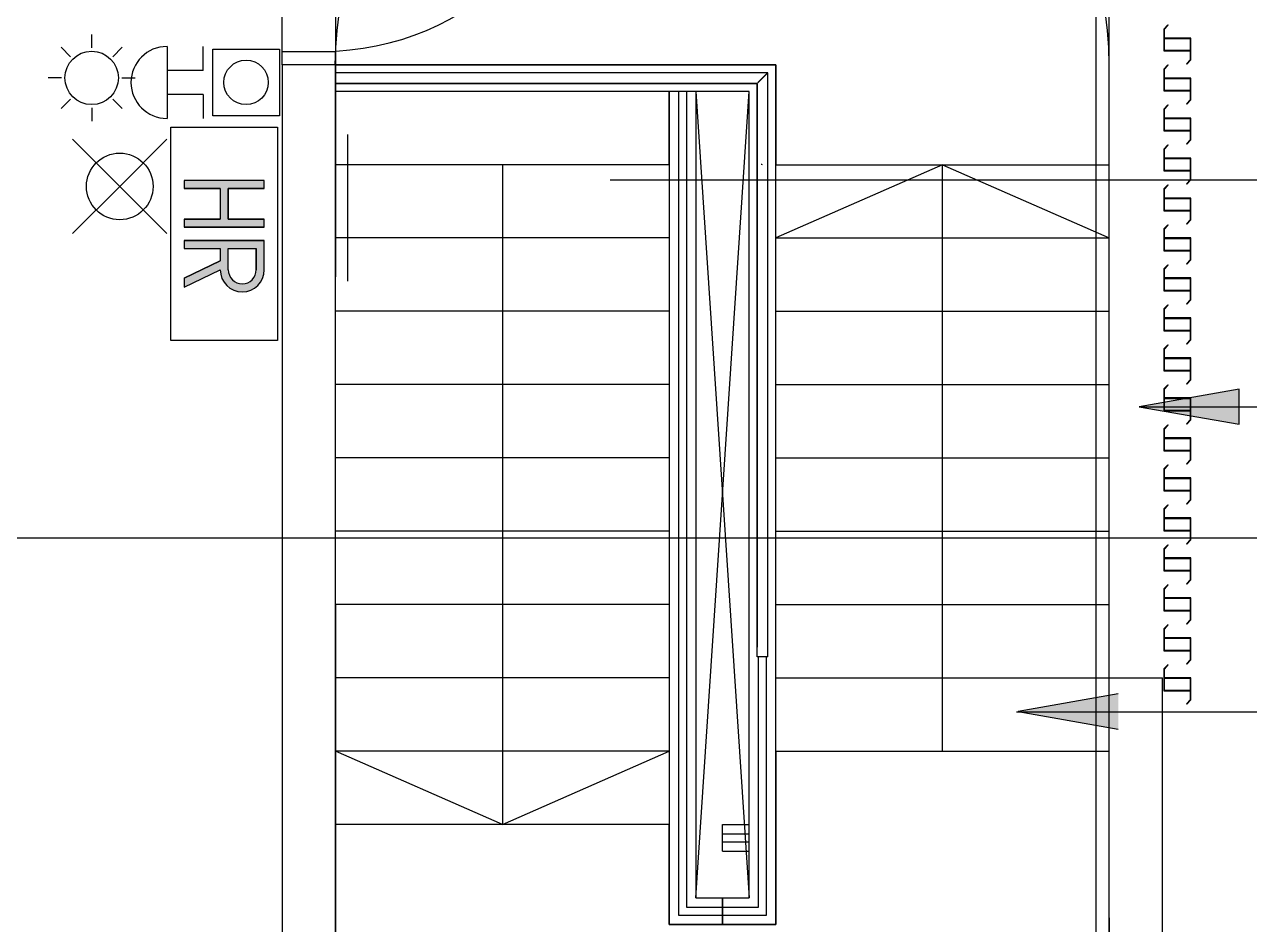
# Model space of a CAD drawing. Header units: millimetres. Extents: x -145636 to 131102, y -135903 to -7470.
# Drawn here: x 67078 to 71670, y -51048 to -47672 of the extents above; entities that cross this region are included whole.
import ezdxf

# ---------------------------------------------------------------- set-up
doc = ezdxf.new("R2010")
doc.units = ezdxf.units.MM
doc.layers.add('M_ARCHI', color=8, linetype='Continuous')

# ---------------------------------------------------------------- blocks, each defined once
blk = doc.blocks.new('RF Archi 21.10.2024')
at = {"layer": 'M_ARCHI'}
for points in [[(-98428.5, -64837.9), (-98428.5, -64807.9), (-98563.5, -64807.9), (-98563.5, -64692.9), (-98428.5, -64692.9), (-98428.5, -64662.9), (-98728.5, -64662.9), (-98728.5, -64692.9), (-98593.5, -64692.9), (-98593.5, -64807.9), (-98728.5, -64807.9), (-98728.5, -64837.9)], [(-95149.2, -65511.2), (-94774.2, -65577.3), (-94774.2, -65445.1)], [(-95149.2, -65511.2), (-94774.2, -65577.3), (-94774.2, -65445.1)], [(-95602.7, -66655), (-95227.7, -66721.1), (-95227.7, -66588.8)], [(-95602.7, -66655), (-95227.7, -66721.1), (-95227.7, -66588.8)]]:
    blk.add_hatch(color=8, dxfattribs=at).paths.add_polyline_path(points)
h = blk.add_hatch(color=8, dxfattribs=at)
h.paths.add_polyline_path([(-98511, -65080.4), (-98489.6, -65077.6), (-98469.7, -65069.3), (-98452.7, -65056.2), (-98439.5, -65039.2), (-98431.3, -65019.3), (-98428.5, -64997.9), (-98428.5, -64887.9), (-98728.5, -64887.9), (-98728.5, -64917.9), (-98593.5, -64917.9), (-98593.5, -64964.6), (-98728.5, -65029.6), (-98728.5, -65062.9), (-98593.5, -64997.9), (-98590.7, -65019.3), (-98582.4, -65039.2), (-98569.3, -65056.2), (-98552.2, -65069.3), (-98532.3, -65077.6)])
h.paths.add_polyline_path([(-98511, -65050.4), (-98524.6, -65048.6), (-98537.2, -65043.4), (-98548.1, -65035), (-98556.5, -65024.2), (-98561.7, -65011.5), (-98563.5, -64997.9), (-98563.5, -64917.9), (-98458.5, -64917.9), (-98460.3, -65011.5), (-98465.5, -65024.2), (-98473.9, -65035), (-98484.7, -65043.4), (-98497.4, -65048.6)])
at = {"layer": 'M_ARCHI', "color": 8}
for p, q in [((-95311, -25375.2), (-95311, -128210.3)), ((-98361, -64228.5), (-98361, -63128.5)), ((-95261, -70213.5), (-95261, -63128.5)), ((-98161, -63228.5), (-98161, -64603.5)), ((-95041.7, -64078.9), (-95056, -64094.7)), ((-95056, -64094.7), (-95056, -64176.9)), ((-95056, -64094.7), (-95056, -64094.7)), ((-95054.5, -64095.3), (-95040.6, -64080)), ((-95054.5, -64128.5), (-95054.5, -64095.3)), ((-95054.5, -64095.3), (-95054.5, -64095.3)), ((-95040.6, -64080), (-95041.7, -64078.9)), ((-95041.7, -64078.9), (-95041.7, -64078.9)), ((-95040.6, -64080), (-95040.6, -64080)), ((-99075.5, -64165.5), (-99075.5, -64115.5)), ((-94956, -64128.5), (-95054.5, -64128.5)), ((-95054.5, -64128.5), (-95054.5, -64128.5)), ((-95054.5, -64130), (-94957.5, -64130)), ((-95054.5, -64175.4), (-95054.5, -64130)), ((-95054.5, -64130), (-95054.5, -64130)), ((-94957.5, -64130), (-94957.5, -64175.4)), ((-94957.5, -64130), (-94957.5, -64130)), ((-94956, -64210.6), (-94956, -64128.5)), ((-94956, -64128.5), (-94956, -64128.5)), ((-99155.1, -64198.5), (-99190.4, -64163.1)), ((-98996, -64198.5), (-98960.6, -64163.1)), ((-98793.1, -64160.2), (-98793.1, -64430.2)), ((-98658.1, -64250.2), (-98658.1, -64160.2)), ((-98621.7, -64419.9), (-98621.7, -64169.9)), ((-98621.7, -64169.9), (-98371.7, -64169.9)), ((-98371.7, -64169.9), (-98371.7, -64419.9)), ((-98361, -64178.5), (-98161, -64178.5)), ((-98361, -64228.5), (-98361, -64178.5)), ((-98161, -64178.5), (-98161, -64228.5)), ((-95056, -64176.9), (-94957.5, -64176.9)), ((-95056, -64176.9), (-95056, -64176.9)), ((-94957.5, -64175.4), (-95054.5, -64175.4)), ((-95054.5, -64175.4), (-95054.5, -64175.4)), ((-94957.5, -64175.4), (-94957.5, -64175.4)), ((-94957.5, -64176.9), (-94957.5, -64210.1)), ((-94957.5, -64176.9), (-94957.5, -64176.9)), ((-98161, -64228.5), (-98361, -64228.5)), ((-98361, -64228.5), (-98361, -70413.5)), ((-98161, -64228.5), (-98361, -64228.5)), ((-98161, -64228.5), (-98361, -64228.5)), ((-98161, -64199.4), (-98161, -64474.4)), ((-98161, -68013.5), (-98161, -64228.5)), ((-98161, -64228.5), (-96511, -64228.5)), ((-98161, -64328.5), (-98161, -64228.5)), ((-96511, -64228.5), (-98161, -64228.5)), ((-96911, -64228.5), (-96511, -64228.5)), ((-96511, -64228.5), (-96911, -64228.5)), ((-96511, -64228.5), (-96511, -64603.5)), ((-96511, -64228.5), (-96511, -64603.5)), ((-96511, -64603.5), (-96511, -64228.5)), ((-96511, -64603.5), (-96511, -64228.5)), ((-95041.7, -64228.9), (-95056, -64244.7)), ((-95054.5, -64245.3), (-95040.6, -64230)), ((-95040.6, -64230), (-95041.7, -64228.9)), ((-95041.7, -64228.9), (-95041.7, -64228.9)), ((-95040.6, -64230), (-95040.6, -64230)), ((-94957.5, -64210.1), (-94971.5, -64225.5)), ((-94971.5, -64225.5), (-94970.4, -64226.5)), ((-94971.5, -64225.5), (-94971.5, -64225.5)), ((-94970.4, -64226.5), (-94956, -64210.6)), ((-94970.4, -64226.5), (-94970.4, -64226.5)), ((-94957.5, -64210.1), (-94957.5, -64210.1)), ((-94956, -64210.6), (-94956, -64210.6)), ((-99188, -64278), (-99238, -64278)), ((-98963, -64278), (-98913, -64278)), ((-98658.1, -64250.2), (-98793.1, -64250.2)), ((-96541, -64258.5), (-98161, -64258.5)), ((-98161, -64298.5), (-98161, -64258.5)), ((-96541, -64258.5), (-98161, -64258.5)), ((-98161, -64261.2), (-98161, -64295.8)), ((-98161, -64295.8), (-98161, -64261.2)), ((-98161, -64293.5), (-98161, -64263.5)), ((-98161, -64293.5), (-98161, -64263.5)), ((-96541, -64597.6), (-96541, -64258.5)), ((-96541, -64603.5), (-96541, -64258.5)), ((-95056, -64244.7), (-95056, -64326.9)), ((-95056, -64244.7), (-95056, -64244.7)), ((-95054.5, -64278.5), (-95054.5, -64245.3)), ((-95054.5, -64245.3), (-95054.5, -64245.3)), ((-94956, -64278.5), (-95054.5, -64278.5)), ((-95054.5, -64278.5), (-95054.5, -64278.5)), ((-95054.5, -64280), (-94957.5, -64280)), ((-95054.5, -64325.4), (-95054.5, -64280)), ((-95054.5, -64280), (-95054.5, -64280)), ((-94957.5, -64280), (-94957.5, -64325.4)), ((-94957.5, -64280), (-94957.5, -64280)), ((-94956, -64360.6), (-94956, -64278.5)), ((-94956, -64278.5), (-94956, -64278.5)), ((-98161, -64298.5), (-96581, -64298.5)), ((-96581, -64298.5), (-98161, -64298.5)), ((-96611, -64328.5), (-98161, -64328.5)), ((-96911, -64603.5), (-96911, -64328.5)), ((-96911, -64328.5), (-96911, -67078.5)), ((-96876, -64328.5), (-96876, -67078.5)), ((-96876, -64328.5), (-96876, -67078.5)), ((-96846, -64328.5), (-96846, -67078.5)), ((-96846, -64328.5), (-96846, -67078.5)), ((-96811, -64328.5), (-96811, -67078.5)), ((-96612.4, -64328.5), (-96811, -64328.5)), ((-96811, -64328.5), (-96611, -67353.6)), ((-96811, -67353.6), (-96611, -64328.5)), ((-96611, -64603.5), (-96611, -64328.5)), ((-96611, -64603.5), (-96611, -64328.5)), ((-96581, -64298.5), (-96581, -64597.6)), ((-96581, -64603.5), (-96581, -64298.5)), ((-95056, -64326.9), (-94957.5, -64326.9)), ((-95056, -64326.9), (-95056, -64326.9)), ((-94957.5, -64325.4), (-95054.5, -64325.4)), ((-95054.5, -64325.4), (-95054.5, -64325.4)), ((-94957.5, -64325.4), (-94957.5, -64325.4)), ((-94957.5, -64326.9), (-94957.5, -64360.1)), ((-94957.5, -64326.9), (-94957.5, -64326.9)), ((-99155.1, -64357.6), (-99190.4, -64392.9)), ((-98996, -64357.6), (-98960.6, -64392.9)), ((-98658.1, -64340.2), (-98793.1, -64340.2)), ((-98658.1, -64340.2), (-98658.1, -64430.2)), ((-94957.5, -64360.1), (-94971.5, -64375.5)), ((-94971.5, -64375.5), (-94970.4, -64376.5)), ((-94971.5, -64375.5), (-94971.5, -64375.5)), ((-94970.4, -64376.5), (-94956, -64360.6)), ((-94970.4, -64376.5), (-94970.4, -64376.5)), ((-94957.5, -64360.1), (-94957.5, -64360.1)), ((-94956, -64360.6), (-94956, -64360.6)), ((-99075.5, -64390.5), (-99075.5, -64440.5)), ((-98371.7, -64419.9), (-98621.7, -64419.9)), ((-95041.7, -64378.9), (-95056, -64394.7)), ((-95056, -64394.7), (-95056, -64476.9)), ((-95056, -64394.7), (-95056, -64394.7)), ((-95054.5, -64395.3), (-95040.6, -64380)), ((-95054.5, -64428.5), (-95054.5, -64395.3)), ((-95054.5, -64395.3), (-95054.5, -64395.3)), ((-95040.6, -64380), (-95041.7, -64378.9)), ((-95041.7, -64378.9), (-95041.7, -64378.9)), ((-95040.6, -64380), (-95040.6, -64380)), ((-98778.5, -65262.9), (-98778.5, -64462.9)), ((-98778.5, -64462.9), (-98378.5, -64462.9)), ((-98378.5, -64462.9), (-98378.5, -65262.9)), ((-94956, -64428.5), (-95054.5, -64428.5)), ((-95054.5, -64428.5), (-95054.5, -64428.5)), ((-95054.5, -64430), (-94957.5, -64430)), ((-95054.5, -64475.4), (-95054.5, -64430)), ((-95054.5, -64430), (-95054.5, -64430)), ((-94957.5, -64430), (-94957.5, -64475.4)), ((-94957.5, -64430), (-94957.5, -64430)), ((-94956, -64510.6), (-94956, -64428.5)), ((-94956, -64428.5), (-94956, -64428.5)), ((-99147.1, -64508.2), (-98970.3, -64685)), ((-98793.6, -64508.2), (-98970.3, -64685)), ((-98161, -64474.4), (-98161, -64749.4)), ((-98116.2, -64490), (-98116.2, -64765)), ((-95056, -64476.9), (-94957.5, -64476.9)), ((-95056, -64476.9), (-95056, -64476.9)), ((-94957.5, -64475.4), (-95054.5, -64475.4)), ((-95054.5, -64475.4), (-95054.5, -64475.4)), ((-94957.5, -64510.1), (-94971.5, -64525.5)), ((-94970.4, -64526.5), (-94956, -64510.6)), ((-94957.5, -64475.4), (-94957.5, -64475.4)), ((-94957.5, -64476.9), (-94957.5, -64510.1)), ((-94957.5, -64476.9), (-94957.5, -64476.9)), ((-94957.5, -64510.1), (-94957.5, -64510.1)), ((-94956, -64510.6), (-94956, -64510.6)), ((-95041.7, -64528.9), (-95056, -64544.7)), ((-95056, -64544.7), (-95056, -64626.9)), ((-95056, -64544.7), (-95056, -64544.7)), ((-95054.5, -64545.3), (-95040.6, -64530)), ((-95054.5, -64578.5), (-95054.5, -64545.3)), ((-95054.5, -64545.3), (-95054.5, -64545.3)), ((-95040.6, -64530), (-95041.7, -64528.9)), ((-95041.7, -64528.9), (-95041.7, -64528.9)), ((-95040.6, -64530), (-95040.6, -64530)), ((-94971.5, -64525.5), (-94970.4, -64526.5)), ((-94971.5, -64525.5), (-94971.5, -64525.5)), ((-94970.4, -64526.5), (-94970.4, -64526.5)), ((-96911, -64603.5), (-98161, -64603.5)), ((-98161, -64603.5), (-98161, -64878.5)), ((-97536, -64603.5), (-97536, -64878.5)), ((-96911, -64603.5), (-96911, -64878.5)), ((-96611, -67078.5), (-96611, -64603.5)), ((-96611, -67078.5), (-96611, -64603.5)), ((-96581, -64597.6), (-96581, -66412.6)), ((-96581, -66449.9), (-96581, -64603.5)), ((-96541, -66412.6), (-96541, -64597.6)), ((-96541, -66449.9), (-96541, -64603.5)), ((-96511, -64603.5), (-95261, -64603.5)), ((-96511, -64603.5), (-95261, -64603.5)), ((-96511, -64878.5), (-96511, -64603.5)), ((-96511, -64878.5), (-96511, -64603.5)), ((-95886, -64603.5), (-96511, -64878.5)), ((-96511, -67078.5), (-96511, -64603.5)), ((-96511, -67078.5), (-96511, -64603.5)), ((-95886, -64878.5), (-95886, -64603.5)), ((-95886, -64603.5), (-95261, -64878.5)), ((-94956, -64578.5), (-95054.5, -64578.5)), ((-95054.5, -64578.5), (-95054.5, -64578.5)), ((-95054.5, -64580), (-94957.5, -64580)), ((-95054.5, -64625.4), (-95054.5, -64580)), ((-95054.5, -64580), (-95054.5, -64580)), ((-94957.5, -64580), (-94957.5, -64625.4)), ((-94957.5, -64580), (-94957.5, -64580)), ((-94956, -64660.6), (-94956, -64578.5)), ((-94956, -64578.5), (-94956, -64578.5)), ((-95056, -64626.9), (-94957.5, -64626.9)), ((-95056, -64626.9), (-95056, -64626.9)), ((-94957.5, -64625.4), (-95054.5, -64625.4)), ((-95054.5, -64625.4), (-95054.5, -64625.4)), ((-94957.5, -64625.4), (-94957.5, -64625.4)), ((-94957.5, -64626.9), (-94957.5, -64660.1)), ((-94957.5, -64626.9), (-94957.5, -64626.9)), ((-99147.1, -64861.8), (-98970.3, -64685)), ((-98793.6, -64861.8), (-98970.3, -64685)), ((-98728.5, -64662.9), (-98728.5, -64692.9)), ((-98428.5, -64662.9), (-98728.5, -64662.9)), ((-98428.5, -64662.9), (-98728.5, -64662.9)), ((-98728.5, -64662.9), (-98728.5, -64692.9)), ((-98593.5, -64692.9), (-98728.5, -64692.9)), ((-98728.5, -64692.9), (-98593.5, -64692.9)), ((-98593.5, -64692.9), (-98593.5, -64807.9)), ((-98593.5, -64692.9), (-98593.5, -64807.9)), ((-98563.5, -64692.9), (-98563.5, -64807.9)), ((-98428.5, -64692.9), (-98563.5, -64692.9)), ((-98563.5, -64807.9), (-98563.5, -64692.9)), ((-98563.5, -64692.9), (-98428.5, -64692.9)), ((-98428.5, -64692.9), (-98428.5, -64662.9)), ((-98428.5, -64692.9), (-98428.5, -64662.9)), ((-97132.4, -64660.6), (-94696.7, -64660.6)), ((-97132.4, -64660.6), (-94696.7, -64660.6)), ((-95041.7, -64678.9), (-95056, -64694.7)), ((-95056, -64694.7), (-95056, -64776.9)), ((-95056, -64694.7), (-95056, -64694.7)), ((-95054.5, -64695.3), (-95040.6, -64680)), ((-95054.5, -64728.5), (-95054.5, -64695.3)), ((-95054.5, -64695.3), (-95054.5, -64695.3)), ((-95040.6, -64680), (-95041.7, -64678.9)), ((-95041.7, -64678.9), (-95041.7, -64678.9)), ((-95040.6, -64680), (-95040.6, -64680)), ((-94957.5, -64660.1), (-94971.5, -64675.5)), ((-94971.5, -64675.5), (-94970.4, -64676.5)), ((-94971.5, -64675.5), (-94971.5, -64675.5)), ((-94970.4, -64676.5), (-94956, -64660.6)), ((-94970.4, -64676.5), (-94970.4, -64676.5)), ((-94957.5, -64660.1), (-94957.5, -64660.1)), ((-94956, -64660.6), (-94956, -64660.6)), ((-94956, -64728.5), (-95054.5, -64728.5)), ((-95054.5, -64728.5), (-95054.5, -64728.5)), ((-95054.5, -64730), (-94957.5, -64730)), ((-95054.5, -64775.4), (-95054.5, -64730)), ((-95054.5, -64730), (-95054.5, -64730)), ((-94957.5, -64730), (-94957.5, -64775.4)), ((-94957.5, -64730), (-94957.5, -64730)), ((-94956, -64810.6), (-94956, -64728.5)), ((-94956, -64728.5), (-94956, -64728.5)), ((-98161, -64749.4), (-98161, -65024.4)), ((-98116.2, -64765), (-98116.2, -65040)), ((-95056, -64776.9), (-94957.5, -64776.9)), ((-95056, -64776.9), (-95056, -64776.9)), ((-94957.5, -64775.4), (-95054.5, -64775.4)), ((-95054.5, -64775.4), (-95054.5, -64775.4)), ((-94957.5, -64775.4), (-94957.5, -64775.4)), ((-94957.5, -64776.9), (-94957.5, -64810.1)), ((-94957.5, -64776.9), (-94957.5, -64776.9)), ((-98728.5, -64807.9), (-98728.5, -64837.9)), ((-98728.5, -64807.9), (-98593.5, -64807.9)), ((-98593.5, -64807.9), (-98728.5, -64807.9)), ((-98728.5, -64807.9), (-98728.5, -64837.9)), ((-98563.5, -64807.9), (-98428.5, -64807.9)), ((-98428.5, -64807.9), (-98563.5, -64807.9)), ((-98428.5, -64837.9), (-98428.5, -64807.9)), ((-98428.5, -64837.9), (-98428.5, -64807.9)), ((-95041.7, -64828.9), (-95056, -64844.7)), ((-95054.5, -64845.3), (-95040.6, -64830)), ((-95040.6, -64830), (-95041.7, -64828.9)), ((-95041.7, -64828.9), (-95041.7, -64828.9)), ((-95040.6, -64830), (-95040.6, -64830)), ((-94957.5, -64810.1), (-94971.5, -64825.5)), ((-94971.5, -64825.5), (-94970.4, -64826.5)), ((-94971.5, -64825.5), (-94971.5, -64825.5)), ((-94970.4, -64826.5), (-94956, -64810.6)), ((-94970.4, -64826.5), (-94970.4, -64826.5)), ((-94957.5, -64810.1), (-94957.5, -64810.1)), ((-94956, -64810.6), (-94956, -64810.6)), ((-98428.5, -64837.9), (-98728.5, -64837.9)), ((-98728.5, -64837.9), (-98428.5, -64837.9)), ((-96911, -64878.5), (-98161, -64878.5)), ((-97536, -64878.5), (-97536, -65153.5)), ((-96911, -64878.5), (-96911, -65153.5)), ((-96511, -65153.5), (-96511, -64878.5)), ((-96511, -65153.5), (-96511, -64878.5)), ((-96511, -64878.5), (-95261, -64878.5)), ((-96511, -64878.5), (-95261, -64878.5)), ((-95886, -65153.5), (-95886, -64878.5)), ((-95056, -64844.7), (-95056, -64926.9)), ((-95056, -64844.7), (-95056, -64844.7)), ((-95054.5, -64878.5), (-95054.5, -64845.3)), ((-95054.5, -64845.3), (-95054.5, -64845.3)), ((-94956, -64878.5), (-95054.5, -64878.5)), ((-95054.5, -64878.5), (-95054.5, -64878.5)), ((-95054.5, -64880), (-94957.5, -64880)), ((-95054.5, -64925.4), (-95054.5, -64880)), ((-95054.5, -64880), (-95054.5, -64880)), ((-94957.5, -64880), (-94957.5, -64925.4)), ((-94957.5, -64880), (-94957.5, -64880)), ((-94956, -64960.6), (-94956, -64878.5)), ((-94956, -64878.5), (-94956, -64878.5)), ((-98728.5, -64887.9), (-98428.5, -64887.9)), ((-98728.5, -64887.9), (-98728.5, -64917.9)), ((-98428.5, -64887.9), (-98728.5, -64887.9)), ((-98728.5, -64887.9), (-98728.5, -64917.9)), ((-98728.5, -64917.9), (-98593.5, -64917.9)), ((-98728.5, -64917.9), (-98593.5, -64917.9)), ((-98593.5, -64917.9), (-98593.5, -64964.6)), ((-98593.5, -64917.9), (-98593.5, -64964.6)), ((-98563.5, -64917.9), (-98458.5, -64917.9)), ((-98563.5, -64997.9), (-98563.5, -64917.9)), ((-98563.5, -64997.9), (-98563.5, -64917.9)), ((-98563.5, -64917.9), (-98458.5, -64917.9)), ((-98458.5, -64997.9), (-98458.5, -64917.9)), ((-98458.5, -64917.9), (-98458.5, -64997.9)), ((-98428.5, -64997.9), (-98428.5, -64887.9)), ((-98428.5, -64997.9), (-98428.5, -64887.9)), ((-95056, -64926.9), (-94957.5, -64926.9)), ((-95056, -64926.9), (-95056, -64926.9)), ((-94957.5, -64925.4), (-95054.5, -64925.4)), ((-95054.5, -64925.4), (-95054.5, -64925.4)), ((-94957.5, -64925.4), (-94957.5, -64925.4)), ((-94957.5, -64926.9), (-94957.5, -64960.1)), ((-94957.5, -64926.9), (-94957.5, -64926.9)), ((-98728.5, -65029.6), (-98593.5, -64964.6)), ((-98593.5, -64964.6), (-98728.5, -65029.6)), ((-94957.5, -64960.1), (-94971.5, -64975.5)), ((-94970.4, -64976.5), (-94956, -64960.6)), ((-94957.5, -64960.1), (-94957.5, -64960.1)), ((-94956, -64960.6), (-94956, -64960.6)), ((-98728.5, -65062.9), (-98593.5, -64997.9)), ((-98728.5, -65062.9), (-98593.5, -64997.9)), ((-95041.7, -64978.9), (-95056, -64994.7)), ((-95056, -64994.7), (-95056, -65076.9)), ((-95056, -64994.7), (-95056, -64994.7)), ((-95054.5, -64995.3), (-95040.6, -64980)), ((-95054.5, -65028.5), (-95054.5, -64995.3)), ((-95054.5, -64995.3), (-95054.5, -64995.3)), ((-95040.6, -64980), (-95041.7, -64978.9)), ((-95041.7, -64978.9), (-95041.7, -64978.9)), ((-95040.6, -64980), (-95040.6, -64980)), ((-94971.5, -64975.5), (-94970.4, -64976.5)), ((-94971.5, -64975.5), (-94971.5, -64975.5)), ((-94970.4, -64976.5), (-94970.4, -64976.5)), ((-98728.5, -65029.6), (-98728.5, -65062.9)), ((-98728.5, -65029.6), (-98728.5, -65062.9)), ((-94956, -65028.5), (-95054.5, -65028.5)), ((-95054.5, -65028.5), (-95054.5, -65028.5)), ((-95054.5, -65030), (-94957.5, -65030)), ((-95054.5, -65075.4), (-95054.5, -65030)), ((-95054.5, -65030), (-95054.5, -65030)), ((-94957.5, -65030), (-94957.5, -65075.4)), ((-94957.5, -65030), (-94957.5, -65030)), ((-94956, -65110.6), (-94956, -65028.5)), ((-94956, -65028.5), (-94956, -65028.5)), ((-95056, -65076.9), (-94957.5, -65076.9)), ((-95056, -65076.9), (-95056, -65076.9)), ((-94957.5, -65075.4), (-95054.5, -65075.4)), ((-95054.5, -65075.4), (-95054.5, -65075.4)), ((-94957.5, -65110.1), (-94971.5, -65125.5)), ((-94970.4, -65126.5), (-94956, -65110.6)), ((-94957.5, -65075.4), (-94957.5, -65075.4)), ((-94957.5, -65076.9), (-94957.5, -65110.1)), ((-94957.5, -65076.9), (-94957.5, -65076.9)), ((-94957.5, -65110.1), (-94957.5, -65110.1)), ((-94956, -65110.6), (-94956, -65110.6)), ((-96911, -65153.5), (-98161, -65153.5)), ((-97536, -65153.5), (-97536, -65428.5)), ((-96911, -65153.5), (-96911, -65428.5)), ((-96511, -65428.5), (-96511, -65153.5)), ((-96511, -65428.5), (-96511, -65153.5)), ((-96511, -65153.5), (-95261, -65153.5)), ((-96511, -65153.5), (-95261, -65153.5)), ((-95886, -65428.5), (-95886, -65153.5)), ((-95041.7, -65128.9), (-95056, -65144.7)), ((-95056, -65144.7), (-95056, -65226.9)), ((-95056, -65144.7), (-95056, -65144.7)), ((-95054.5, -65145.3), (-95040.6, -65130)), ((-95054.5, -65178.5), (-95054.5, -65145.3)), ((-95054.5, -65145.3), (-95054.5, -65145.3)), ((-95040.6, -65130), (-95041.7, -65128.9)), ((-95041.7, -65128.9), (-95041.7, -65128.9)), ((-95040.6, -65130), (-95040.6, -65130)), ((-94971.5, -65125.5), (-94970.4, -65126.5)), ((-94971.5, -65125.5), (-94971.5, -65125.5)), ((-94970.4, -65126.5), (-94970.4, -65126.5)), ((-94956, -65178.5), (-95054.5, -65178.5)), ((-95054.5, -65178.5), (-95054.5, -65178.5)), ((-95054.5, -65180), (-94957.5, -65180)), ((-95054.5, -65225.4), (-95054.5, -65180)), ((-95054.5, -65180), (-95054.5, -65180)), ((-94957.5, -65180), (-94957.5, -65225.4)), ((-94957.5, -65180), (-94957.5, -65180)), ((-94956, -65260.6), (-94956, -65178.5)), ((-94956, -65178.5), (-94956, -65178.5)), ((-95056, -65226.9), (-94957.5, -65226.9)), ((-95056, -65226.9), (-95056, -65226.9)), ((-94957.5, -65225.4), (-95054.5, -65225.4)), ((-95054.5, -65225.4), (-95054.5, -65225.4)), ((-94957.5, -65225.4), (-94957.5, -65225.4)), ((-94957.5, -65226.9), (-94957.5, -65260.1)), ((-94957.5, -65226.9), (-94957.5, -65226.9)), ((-98378.5, -65262.9), (-98778.5, -65262.9)), ((-95041.7, -65278.9), (-95056, -65294.7)), ((-95056, -65294.7), (-95056, -65376.9)), ((-95056, -65294.7), (-95056, -65294.7)), ((-95054.5, -65295.3), (-95040.6, -65280)), ((-95054.5, -65328.5), (-95054.5, -65295.3)), ((-95054.5, -65295.3), (-95054.5, -65295.3)), ((-95040.6, -65280), (-95041.7, -65278.9)), ((-95041.7, -65278.9), (-95041.7, -65278.9)), ((-95040.6, -65280), (-95040.6, -65280)), ((-94957.5, -65260.1), (-94971.5, -65275.5)), ((-94971.5, -65275.5), (-94970.4, -65276.5)), ((-94971.5, -65275.5), (-94971.5, -65275.5)), ((-94970.4, -65276.5), (-94956, -65260.6)), ((-94970.4, -65276.5), (-94970.4, -65276.5)), ((-94957.5, -65260.1), (-94957.5, -65260.1)), ((-94956, -65260.6), (-94956, -65260.6)), ((-94956, -65328.5), (-95054.5, -65328.5)), ((-95054.5, -65328.5), (-95054.5, -65328.5)), ((-95054.5, -65330), (-94957.5, -65330)), ((-95054.5, -65375.4), (-95054.5, -65330)), ((-95054.5, -65330), (-95054.5, -65330)), ((-94957.5, -65330), (-94957.5, -65375.4)), ((-94957.5, -65330), (-94957.5, -65330)), ((-94956, -65410.6), (-94956, -65328.5)), ((-94956, -65328.5), (-94956, -65328.5)), ((-95056, -65376.9), (-94957.5, -65376.9)), ((-95056, -65376.9), (-95056, -65376.9)), ((-94957.5, -65375.4), (-95054.5, -65375.4)), ((-95054.5, -65375.4), (-95054.5, -65375.4)), ((-94957.5, -65375.4), (-94957.5, -65375.4)), ((-94957.5, -65376.9), (-94957.5, -65410.1)), ((-94957.5, -65376.9), (-94957.5, -65376.9)), ((-96911, -65428.5), (-98161, -65428.5)), ((-97536, -65428.5), (-97536, -65703.5)), ((-96911, -65428.5), (-96911, -65703.5)), ((-96511, -65703.5), (-96511, -65428.5)), ((-96511, -65703.5), (-96511, -65428.5)), ((-96511, -65428.5), (-95261, -65428.5)), ((-96511, -65428.5), (-95261, -65428.5)), ((-95886, -65703.5), (-95886, -65428.5)), ((-95041.7, -65428.9), (-95056, -65444.7)), ((-95054.5, -65445.3), (-95040.6, -65430)), ((-95040.6, -65430), (-95041.7, -65428.9)), ((-95041.7, -65428.9), (-95041.7, -65428.9)), ((-95040.6, -65430), (-95040.6, -65430)), ((-94957.5, -65410.1), (-94971.5, -65425.5)), ((-94971.5, -65425.5), (-94970.4, -65426.5)), ((-94971.5, -65425.5), (-94971.5, -65425.5)), ((-94970.4, -65426.5), (-94956, -65410.6)), ((-94970.4, -65426.5), (-94970.4, -65426.5)), ((-94957.5, -65410.1), (-94957.5, -65410.1)), ((-94956, -65410.6), (-94956, -65410.6)), ((-94774.2, -65445.1), (-95149.2, -65511.2)), ((-94774.2, -65445.1), (-95149.2, -65511.2)), ((-95056, -65444.7), (-95056, -65526.9)), ((-95056, -65444.7), (-95056, -65444.7)), ((-95054.5, -65478.5), (-95054.5, -65445.3)), ((-95054.5, -65445.3), (-95054.5, -65445.3)), ((-94956, -65478.5), (-95054.5, -65478.5)), ((-95054.5, -65478.5), (-95054.5, -65478.5)), ((-94956, -65560.6), (-94956, -65478.5)), ((-94956, -65478.5), (-94956, -65478.5)), ((-94774.2, -65577.3), (-94774.2, -65445.1)), ((-94774.2, -65577.3), (-94774.2, -65445.1)), ((-95149.2, -65511.2), (-94774.2, -65577.3)), ((-95149.2, -65511.2), (-86966.8, -65511.2)), ((-95149.2, -65511.2), (-94774.2, -65577.3)), ((-95054.5, -65480), (-94957.5, -65480)), ((-95054.5, -65525.4), (-95054.5, -65480)), ((-95054.5, -65480), (-95054.5, -65480)), ((-94957.5, -65480), (-94957.5, -65525.4)), ((-94957.5, -65480), (-94957.5, -65480)), ((-95056, -65526.9), (-94957.5, -65526.9)), ((-95056, -65526.9), (-95056, -65526.9)), ((-94957.5, -65525.4), (-95054.5, -65525.4)), ((-95054.5, -65525.4), (-95054.5, -65525.4)), ((-94957.5, -65560.1), (-94971.5, -65575.5)), ((-94970.4, -65576.5), (-94956, -65560.6)), ((-94957.5, -65525.4), (-94957.5, -65525.4)), ((-94957.5, -65526.9), (-94957.5, -65560.1)), ((-94957.5, -65526.9), (-94957.5, -65526.9)), ((-94957.5, -65560.1), (-94957.5, -65560.1)), ((-94956, -65560.6), (-94956, -65560.6)), ((-95041.7, -65578.9), (-95056, -65594.7)), ((-95056, -65594.7), (-95056, -65676.9)), ((-95056, -65594.7), (-95056, -65594.7)), ((-95054.5, -65595.3), (-95040.6, -65580)), ((-95054.5, -65628.5), (-95054.5, -65595.3)), ((-95054.5, -65595.3), (-95054.5, -65595.3)), ((-95040.6, -65580), (-95041.7, -65578.9)), ((-95041.7, -65578.9), (-95041.7, -65578.9)), ((-95040.6, -65580), (-95040.6, -65580)), ((-94971.5, -65575.5), (-94970.4, -65576.5)), ((-94971.5, -65575.5), (-94971.5, -65575.5)), ((-94970.4, -65576.5), (-94970.4, -65576.5)), ((-94956, -65628.5), (-95054.5, -65628.5)), ((-95054.5, -65628.5), (-95054.5, -65628.5)), ((-95054.5, -65630), (-94957.5, -65630)), ((-95054.5, -65675.4), (-95054.5, -65630)), ((-95054.5, -65630), (-95054.5, -65630)), ((-94957.5, -65630), (-94957.5, -65675.4)), ((-94957.5, -65630), (-94957.5, -65630)), ((-94956, -65710.6), (-94956, -65628.5)), ((-94956, -65628.5), (-94956, -65628.5)), ((-96911, -65703.5), (-98161, -65703.5)), ((-97536, -65703.5), (-97536, -65978.5)), ((-96911, -65703.5), (-96911, -65978.5)), ((-96511, -65978.5), (-96511, -65703.5)), ((-96511, -65978.5), (-96511, -65703.5)), ((-96511, -65703.5), (-95261, -65703.5)), ((-96511, -65703.5), (-95261, -65703.5)), ((-95886, -65978.5), (-95886, -65703.5)), ((-95056, -65676.9), (-94957.5, -65676.9)), ((-95056, -65676.9), (-95056, -65676.9)), ((-94957.5, -65675.4), (-95054.5, -65675.4)), ((-95054.5, -65675.4), (-95054.5, -65675.4)), ((-94957.5, -65675.4), (-94957.5, -65675.4)), ((-94957.5, -65676.9), (-94957.5, -65710.1)), ((-94957.5, -65676.9), (-94957.5, -65676.9)), ((-95041.7, -65728.9), (-95056, -65744.7)), ((-95056, -65744.7), (-95056, -65826.9)), ((-95056, -65744.7), (-95056, -65744.7)), ((-95054.5, -65745.3), (-95040.6, -65730)), ((-95054.5, -65778.5), (-95054.5, -65745.3)), ((-95054.5, -65745.3), (-95054.5, -65745.3)), ((-95040.6, -65730), (-95041.7, -65728.9)), ((-95041.7, -65728.9), (-95041.7, -65728.9)), ((-95040.6, -65730), (-95040.6, -65730)), ((-94957.5, -65710.1), (-94971.5, -65725.5)), ((-94971.5, -65725.5), (-94970.4, -65726.5)), ((-94971.5, -65725.5), (-94971.5, -65725.5)), ((-94970.4, -65726.5), (-94956, -65710.6)), ((-94970.4, -65726.5), (-94970.4, -65726.5)), ((-94957.5, -65710.1), (-94957.5, -65710.1)), ((-94956, -65710.6), (-94956, -65710.6)), ((-94956, -65778.5), (-95054.5, -65778.5)), ((-95054.5, -65778.5), (-95054.5, -65778.5)), ((-95054.5, -65780), (-94957.5, -65780)), ((-95054.5, -65825.4), (-95054.5, -65780)), ((-95054.5, -65780), (-95054.5, -65780)), ((-94957.5, -65780), (-94957.5, -65825.4)), ((-94957.5, -65780), (-94957.5, -65780)), ((-94956, -65860.6), (-94956, -65778.5)), ((-94956, -65778.5), (-94956, -65778.5)), ((-95056, -65826.9), (-94957.5, -65826.9)), ((-95056, -65826.9), (-95056, -65826.9)), ((-94957.5, -65825.4), (-95054.5, -65825.4)), ((-95054.5, -65825.4), (-95054.5, -65825.4)), ((-94957.5, -65825.4), (-94957.5, -65825.4)), ((-94957.5, -65826.9), (-94957.5, -65860.1)), ((-94957.5, -65826.9), (-94957.5, -65826.9)), ((-95041.7, -65878.9), (-95056, -65894.7)), ((-95054.5, -65895.3), (-95040.6, -65880)), ((-95040.6, -65880), (-95041.7, -65878.9)), ((-95041.7, -65878.9), (-95041.7, -65878.9)), ((-95040.6, -65880), (-95040.6, -65880)), ((-94957.5, -65860.1), (-94971.5, -65875.5)), ((-94971.5, -65875.5), (-94970.4, -65876.5)), ((-94971.5, -65875.5), (-94971.5, -65875.5)), ((-94970.4, -65876.5), (-94956, -65860.6)), ((-94970.4, -65876.5), (-94970.4, -65876.5)), ((-94957.5, -65860.1), (-94957.5, -65860.1)), ((-94956, -65860.6), (-94956, -65860.6)), ((-95056, -65894.7), (-95056, -65976.9)), ((-95056, -65894.7), (-95056, -65894.7)), ((-95054.5, -65928.5), (-95054.5, -65895.3)), ((-95054.5, -65895.3), (-95054.5, -65895.3)), ((-94956, -65928.5), (-95054.5, -65928.5)), ((-95054.5, -65928.5), (-95054.5, -65928.5)), ((-95054.5, -65930), (-94957.5, -65930)), ((-95054.5, -65975.4), (-95054.5, -65930)), ((-95054.5, -65930), (-95054.5, -65930)), ((-94957.5, -65930), (-94957.5, -65975.4)), ((-94957.5, -65930), (-94957.5, -65930)), ((-94956, -66010.6), (-94956, -65928.5)), ((-94956, -65928.5), (-94956, -65928.5)), ((-96911, -65978.5), (-98161, -65978.5)), ((-97536, -65978.5), (-97536, -66253.5)), ((-96911, -65978.5), (-96911, -66253.5)), ((-96511, -66253.5), (-96511, -65978.5)), ((-96511, -66253.5), (-96511, -65978.5)), ((-96511, -65978.5), (-95261, -65978.5)), ((-96511, -65978.5), (-95261, -65978.5)), ((-95886, -66253.5), (-95886, -65978.5)), ((-95056, -65976.9), (-94957.5, -65976.9)), ((-95056, -65976.9), (-95056, -65976.9)), ((-94957.5, -65975.4), (-95054.5, -65975.4)), ((-95054.5, -65975.4), (-95054.5, -65975.4)), ((-94957.5, -65975.4), (-94957.5, -65975.4)), ((-94957.5, -65976.9), (-94957.5, -66010.1)), ((-94957.5, -65976.9), (-94957.5, -65976.9)), ((-119483.2, -66003.5), (-72658, -66003.5)), ((-95041.7, -66028.9), (-95056, -66044.7)), ((-95054.5, -66045.3), (-95040.6, -66030)), ((-95040.6, -66030), (-95041.7, -66028.9)), ((-95041.7, -66028.9), (-95041.7, -66028.9)), ((-95040.6, -66030), (-95040.6, -66030)), ((-94957.5, -66010.1), (-94971.5, -66025.5)), ((-94971.5, -66025.5), (-94970.4, -66026.5)), ((-94971.5, -66025.5), (-94971.5, -66025.5)), ((-94970.4, -66026.5), (-94956, -66010.6)), ((-94970.4, -66026.5), (-94970.4, -66026.5)), ((-94957.5, -66010.1), (-94957.5, -66010.1)), ((-94956, -66010.6), (-94956, -66010.6)), ((-95056, -66044.7), (-95056, -66126.9)), ((-95056, -66044.7), (-95056, -66044.7)), ((-95054.5, -66078.5), (-95054.5, -66045.3)), ((-95054.5, -66045.3), (-95054.5, -66045.3)), ((-94956, -66078.5), (-95054.5, -66078.5)), ((-95054.5, -66078.5), (-95054.5, -66078.5)), ((-95054.5, -66080), (-94957.5, -66080)), ((-95054.5, -66125.4), (-95054.5, -66080)), ((-95054.5, -66080), (-95054.5, -66080)), ((-94957.5, -66080), (-94957.5, -66125.4)), ((-94957.5, -66080), (-94957.5, -66080)), ((-94956, -66160.6), (-94956, -66078.5)), ((-94956, -66078.5), (-94956, -66078.5)), ((-95056, -66126.9), (-94957.5, -66126.9)), ((-95056, -66126.9), (-95056, -66126.9)), ((-94957.5, -66125.4), (-95054.5, -66125.4)), ((-95054.5, -66125.4), (-95054.5, -66125.4)), ((-94957.5, -66160.1), (-94971.5, -66175.5)), ((-94970.4, -66176.5), (-94956, -66160.6)), ((-94957.5, -66125.4), (-94957.5, -66125.4)), ((-94957.5, -66126.9), (-94957.5, -66160.1)), ((-94957.5, -66126.9), (-94957.5, -66126.9)), ((-94957.5, -66160.1), (-94957.5, -66160.1)), ((-94956, -66160.6), (-94956, -66160.6)), ((-95041.7, -66178.9), (-95056, -66194.7)), ((-95056, -66194.7), (-95056, -66276.9)), ((-95056, -66194.7), (-95056, -66194.7)), ((-95054.5, -66195.3), (-95040.6, -66180)), ((-95054.5, -66228.5), (-95054.5, -66195.3)), ((-95054.5, -66195.3), (-95054.5, -66195.3)), ((-95040.6, -66180), (-95041.7, -66178.9)), ((-95041.7, -66178.9), (-95041.7, -66178.9)), ((-95040.6, -66180), (-95040.6, -66180)), ((-94971.5, -66175.5), (-94970.4, -66176.5)), ((-94971.5, -66175.5), (-94971.5, -66175.5)), ((-94970.4, -66176.5), (-94970.4, -66176.5)), ((-98161, -66253.5), (-98161, -66528.5)), ((-96911, -66253.5), (-98161, -66253.5)), ((-97536, -66253.5), (-97536, -66528.5)), ((-96911, -66253.5), (-96911, -66528.5)), ((-96511, -66528.5), (-96511, -66253.5)), ((-96511, -66528.5), (-96511, -66253.5)), ((-96511, -66253.5), (-95261, -66253.5)), ((-96511, -66253.5), (-95261, -66253.5)), ((-95886, -66528.5), (-95886, -66253.5)), ((-94956, -66228.5), (-95054.5, -66228.5)), ((-95054.5, -66228.5), (-95054.5, -66228.5)), ((-95054.5, -66230), (-94957.5, -66230)), ((-95054.5, -66275.4), (-95054.5, -66230)), ((-95054.5, -66230), (-95054.5, -66230)), ((-94957.5, -66230), (-94957.5, -66275.4)), ((-94957.5, -66230), (-94957.5, -66230)), ((-94956, -66310.6), (-94956, -66228.5)), ((-94956, -66228.5), (-94956, -66228.5)), ((-95056, -66276.9), (-94957.5, -66276.9)), ((-95056, -66276.9), (-95056, -66276.9)), ((-94957.5, -66275.4), (-95054.5, -66275.4)), ((-95054.5, -66275.4), (-95054.5, -66275.4)), ((-94957.5, -66275.4), (-94957.5, -66275.4)), ((-94957.5, -66276.9), (-94957.5, -66310.1)), ((-94957.5, -66276.9), (-94957.5, -66276.9)), ((-95041.7, -66328.9), (-95056, -66344.7)), ((-95056, -66344.7), (-95056, -66426.9)), ((-95056, -66344.7), (-95056, -66344.7)), ((-95054.5, -66345.3), (-95040.6, -66330)), ((-95054.5, -66378.5), (-95054.5, -66345.3)), ((-95054.5, -66345.3), (-95054.5, -66345.3)), ((-95040.6, -66330), (-95041.7, -66328.9)), ((-95041.7, -66328.9), (-95041.7, -66328.9)), ((-95040.6, -66330), (-95040.6, -66330)), ((-94957.5, -66310.1), (-94971.5, -66325.5)), ((-94971.5, -66325.5), (-94970.4, -66326.5)), ((-94971.5, -66325.5), (-94971.5, -66325.5)), ((-94970.4, -66326.5), (-94956, -66310.6)), ((-94970.4, -66326.5), (-94970.4, -66326.5)), ((-94957.5, -66310.1), (-94957.5, -66310.1)), ((-94956, -66310.6), (-94956, -66310.6)), ((-94956, -66378.5), (-95054.5, -66378.5)), ((-95054.5, -66378.5), (-95054.5, -66378.5)), ((-95054.5, -66380), (-94957.5, -66380)), ((-95054.5, -66425.4), (-95054.5, -66380)), ((-95054.5, -66380), (-95054.5, -66380)), ((-94957.5, -66380), (-94957.5, -66425.4)), ((-94957.5, -66380), (-94957.5, -66380)), ((-94956, -66460.6), (-94956, -66378.5)), ((-94956, -66378.5), (-94956, -66378.5)), ((-95056, -66426.9), (-94957.5, -66426.9)), ((-95056, -66426.9), (-95056, -66426.9)), ((-94957.5, -66425.4), (-95054.5, -66425.4)), ((-95054.5, -66425.4), (-95054.5, -66425.4)), ((-94957.5, -66425.4), (-94957.5, -66425.4)), ((-94957.5, -66426.9), (-94957.5, -66460.1)), ((-94957.5, -66426.9), (-94957.5, -66426.9)), ((-96564.2, -66449.4), (-96581, -66449.4)), ((-96576, -67078.5), (-96576, -66449.4)), ((-96576, -67078.5), (-96576, -66449.4)), ((-96558.9, -66449.7), (-96563.1, -66449.7)), ((-96541, -66449.4), (-96557.8, -66449.4)), ((-96546, -67078.5), (-96546, -66449.4)), ((-96546, -67078.5), (-96546, -66449.4)), ((-95041.7, -66478.9), (-95056, -66494.7)), ((-95054.5, -66495.3), (-95040.6, -66480)), ((-95040.6, -66480), (-95041.7, -66478.9)), ((-95041.7, -66478.9), (-95041.7, -66478.9)), ((-95040.6, -66480), (-95040.6, -66480)), ((-94957.5, -66460.1), (-94971.5, -66475.5)), ((-94971.5, -66475.5), (-94970.4, -66476.5)), ((-94971.5, -66475.5), (-94971.5, -66475.5)), ((-94970.4, -66476.5), (-94956, -66460.6)), ((-94970.4, -66476.5), (-94970.4, -66476.5)), ((-94957.5, -66460.1), (-94957.5, -66460.1)), ((-94956, -66460.6), (-94956, -66460.6)), ((-98161, -66528.5), (-98161, -66803.5)), ((-96911, -66528.5), (-98161, -66528.5)), ((-97536, -66528.5), (-97536, -66803.5)), ((-96911, -66528.5), (-96911, -66803.5)), ((-96511, -66803.5), (-96511, -66528.5)), ((-96511, -66803.5), (-96511, -66528.5)), ((-96511, -66528.5), (-95261, -66528.5)), ((-96511, -66528.5), (-95261, -66528.5)), ((-95886, -66803.5), (-95886, -66528.5)), ((-95261, -66528.5), (-95061, -66528.5)), ((-95061, -70213.5), (-95061, -66528.5)), ((-95056, -66494.7), (-95056, -66576.9)), ((-95056, -66494.7), (-95056, -66494.7)), ((-95054.5, -66528.5), (-95054.5, -66495.3)), ((-95054.5, -66495.3), (-95054.5, -66495.3)), ((-94956, -66528.5), (-95054.5, -66528.5)), ((-95054.5, -66528.5), (-95054.5, -66528.5)), ((-95054.5, -66530), (-94957.5, -66530)), ((-95054.5, -66575.4), (-95054.5, -66530)), ((-95054.5, -66530), (-95054.5, -66530)), ((-94957.5, -66530), (-94957.5, -66575.4)), ((-94957.5, -66530), (-94957.5, -66530)), ((-94956, -66610.6), (-94956, -66528.5)), ((-94956, -66528.5), (-94956, -66528.5)), ((-95056, -66576.9), (-94957.5, -66576.9)), ((-95056, -66576.9), (-95056, -66576.9)), ((-94957.5, -66575.4), (-95054.5, -66575.4)), ((-95054.5, -66575.4), (-95054.5, -66575.4)), ((-94957.5, -66575.4), (-94957.5, -66575.4)), ((-94957.5, -66576.9), (-94957.5, -66610.1)), ((-94957.5, -66576.9), (-94957.5, -66576.9)), ((-95227.7, -66588.8), (-95602.7, -66655)), ((-95227.7, -66588.8), (-95602.7, -66655)), ((-94957.5, -66610.1), (-94971.5, -66625.5)), ((-94971.5, -66625.5), (-94970.4, -66626.5)), ((-94971.5, -66625.5), (-94971.5, -66625.5)), ((-94970.4, -66626.5), (-94956, -66610.6)), ((-94970.4, -66626.5), (-94970.4, -66626.5)), ((-94957.5, -66610.1), (-94957.5, -66610.1)), ((-94956, -66610.6), (-94956, -66610.6)), ((-95608.6, -66656), (-93343.8, -66656)), ((-95608.6, -66656), (-93343.8, -66656)), ((-95602.7, -66655), (-95227.7, -66721.1)), ((-95602.7, -66655), (-95227.7, -66721.1)), ((-98161, -66803.5), (-98161, -67078.5)), ((-96911, -66803.5), (-98161, -66803.5)), ((-97536, -67078.5), (-98161, -66803.5)), ((-97536, -66803.5), (-97536, -67078.5)), ((-97536, -67078.5), (-96911, -66803.5)), ((-96911, -66803.5), (-96911, -67078.5)), ((-96511, -66803.5), (-96511, -67453.5)), ((-96511, -66803.5), (-95261, -66803.5)), ((-96511, -66803.5), (-95261, -66803.5)), ((-98161, -67078.5), (-98161, -70213.5)), ((-96911, -67078.5), (-98161, -67078.5)), ((-96911, -67453.5), (-96911, -67078.5)), ((-96911, -67078.5), (-96911, -67453.5)), ((-96876, -67078.5), (-96876, -67418.5)), ((-96876, -67078.5), (-96876, -67418.5)), ((-96846, -67078.5), (-96846, -67388.5)), ((-96846, -67078.5), (-96846, -67388.5)), ((-96811, -67078.5), (-96811, -67353.5)), ((-96711, -67078.5), (-96611, -67078.5)), ((-96711, -67178.5), (-96711, -67078.5)), ((-96611, -67353.5), (-96611, -67078.5)), ((-96576, -67388.5), (-96576, -67078.5)), ((-96576, -67388.5), (-96576, -67078.5)), ((-96546, -67418.5), (-96546, -67078.5)), ((-96546, -67418.5), (-96546, -67078.5)), ((-96511, -67178.5), (-96511, -67078.5)), ((-96511, -67453.5), (-96511, -67078.5)), ((-96711, -67113.5), (-96612.4, -67113.5)), ((-96711, -67143.5), (-96711, -67113.5)), ((-96711, -67113.5), (-96612.4, -67113.5)), ((-96711, -67143.5), (-96711, -67113.5)), ((-96711, -67143.5), (-96612.4, -67143.5)), ((-96711, -67143.5), (-96612.4, -67143.5)), ((-96711, -67178.5), (-96612.4, -67178.5)), ((-96811, -67353.5), (-96711, -67353.5)), ((-96711, -67353.5), (-96711, -67453.5)), ((-96711, -67353.5), (-96611, -67353.5)), ((-96711, -67453.5), (-96711, -67353.5)), ((-96846, -67388.5), (-96711, -67388.5)), ((-96846, -67388.5), (-96711, -67388.5)), ((-96711, -67388.5), (-96711, -67418.5)), ((-96711, -67388.5), (-96711, -67418.5)), ((-96711, -67388.5), (-96576, -67388.5)), ((-96711, -67418.5), (-96711, -67388.5)), ((-96711, -67388.5), (-96576, -67388.5)), ((-96711, -67418.5), (-96711, -67388.5)), ((-96511, -67453.5), (-96911, -67453.5)), ((-96911, -67453.5), (-96711, -67453.5)), ((-96876, -67418.5), (-96711, -67418.5)), ((-96876, -67418.5), (-96711, -67418.5)), ((-96711, -67418.5), (-96546, -67418.5)), ((-96711, -67418.5), (-96546, -67418.5)), ((-96711, -67453.5), (-96511, -67453.5)), ((-95261, -67428.5), (-95261, -70213.5))]:
    blk.add_line(p, q, dxfattribs=at)
for centre, radius in [((-99075.5, -64278), 100), ((-98496.7, -64294.9), 83.3), ((-98970.3, -64685), 125)]:
    blk.add_circle(centre, radius, dxfattribs=at)
for centre, radius, start, end in [((-96913.6, -64228.5), 1250, 90, 180), ((-96511, -64228.5), 1250, 0, 90), ((-98210.2, -63178.5), 1000, 270, 0), ((-98793.1, -64295.2), 135, 90, 270), ((-98511, -64997.9), 82.5, 180, 0), ((-98511, -64997.9), 82.5, 180, 0), ((-98511, -64997.9), 52.5, 180, 0), ((-98511, -64997.9), 52.5, 180, 0)]:
    blk.add_arc(centre, radius, start, end, dxfattribs=at)
for points in [[(-96543.7, -64261.2), (-96544.1, -64261.6), (-96544.8, -64262.3), (-96546, -64263.4), (-96547.2, -64264.6), (-96548.8, -64266.3), (-96550.6, -64268.1), (-96552.2, -64269.6), (-96553.3, -64270.8), (-96554.6, -64272), (-96555.8, -64273.3), (-96557.1, -64274.6), (-96558.4, -64275.9), (-96559.7, -64277.2), (-96561, -64278.5), (-96562.3, -64279.8), (-96563.6, -64281.1), (-96564.9, -64282.4), (-96566.2, -64283.7), (-96567.4, -64284.9), (-96568.7, -64286.1), (-96569.9, -64287.3), (-96571, -64288.5), (-96572.1, -64289.6), (-96573.5, -64291), (-96574.9, -64292.3), (-96576.1, -64293.5), (-96577.2, -64294.6), (-96577.9, -64295.4), (-96578.3, -64295.8)], [(-96578.3, -64295.8), (-96577.9, -64295.4), (-96577.2, -64294.6), (-96576.1, -64293.5), (-96574.9, -64292.3), (-96573.2, -64290.7), (-96571.4, -64288.9), (-96569.9, -64287.3), (-96568.7, -64286.1), (-96567.4, -64284.9), (-96566.2, -64283.7), (-96564.9, -64282.4), (-96563.6, -64281.1), (-96562.3, -64279.8), (-96561, -64278.5), (-96559.7, -64277.2), (-96558.4, -64275.9), (-96557.1, -64274.6), (-96555.8, -64273.3), (-96554.6, -64272), (-96553.3, -64270.8), (-96552.2, -64269.6), (-96551, -64268.5), (-96549.9, -64267.4), (-96548.5, -64265.9), (-96547.2, -64264.6), (-96546, -64263.4), (-96544.8, -64262.3), (-96544.1, -64261.6), (-96543.7, -64261.2)]]:
    blk.add_open_spline(points, degree=3, knots=[0.1666667, 0.1666667, 0.1666667, 0.1666667, 0.2083333, 0.2291667, 0.25, 0.2916667, 0.3333333, 0.3541667, 0.375, 0.3958333, 0.4166667, 0.4375, 0.4583333, 0.4791667, 0.5, 0.5208333, 0.5416667, 0.5625, 0.5833333, 0.6041667, 0.625, 0.6458333, 0.6666667, 0.6875, 0.7083333, 0.75, 0.7708333, 0.7916667, 0.8333333, 0.8333333, 0.8333333, 0.8333333], dxfattribs=at)
blk.add_open_spline([(-96561, -64603.5), (-96562.8, -64603.5), (-96564.5, -64603.4), (-96566.2, -64603.3)], degree=3, dxfattribs=at)

msp = doc.modelspace()

# ---------------------------------------------------------------- block references
at = {"layer": 'M_ARCHI', "color": 8, "linetype": 'Continuous'}
msp.add_blockref('RF Archi 21.10.2024', (166405.7, 16405.4), dxfattribs=at)

doc.saveas('drawing.dxf')
